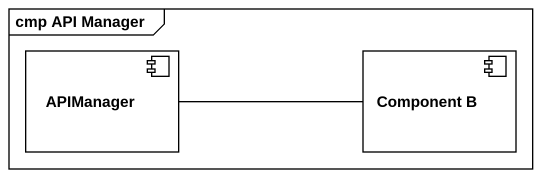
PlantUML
@startuml
mainframe cmp API Manager
component APIManager
component "Component B" as Component_B
APIManager -right- Component_B
@enduml
